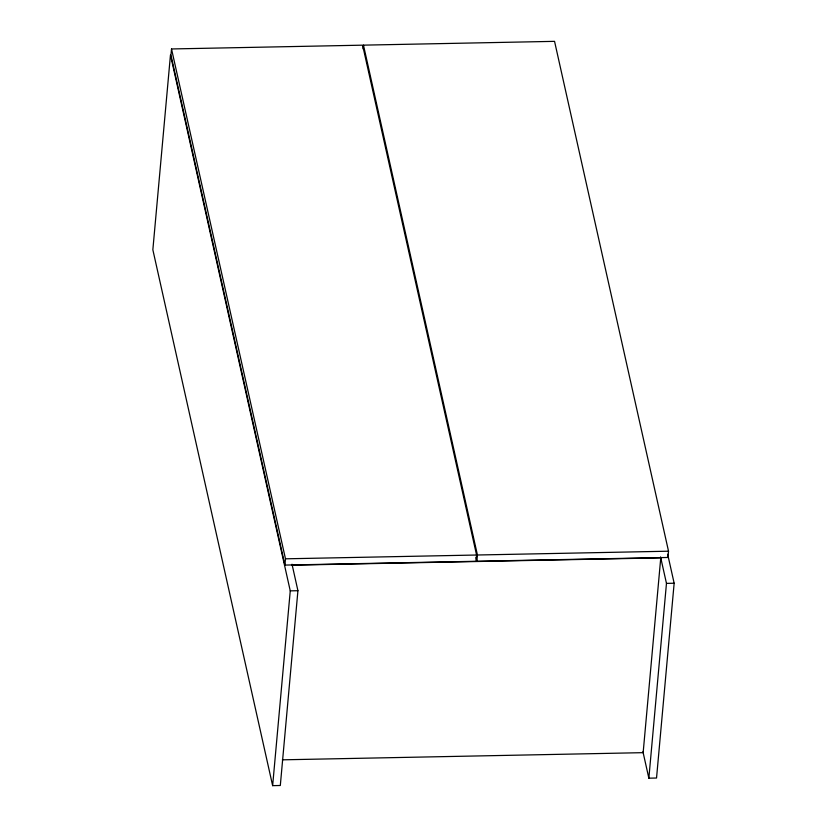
<?xml version="1.0" encoding="UTF-8"?>
<svg xmlns="http://www.w3.org/2000/svg" width="827" height="827" viewBox="0 0 827 827"><rect width="100%" height="100%" fill="white"/><g stroke="black" fill="none" stroke-linecap="round" stroke-linejoin="round"><path stroke-width="1.24" d="M171.52 48.958L170.951 55.223L284.922 565.079L476.011 561.275L476.579 555.02L362.608 45.165L171.52 48.958L285.48 558.814L284.922 565.079M272.641 785.65L290.256 590.86L170.465 54.975L152.85 249.764L272.641 785.65L280.312 785.495L297.927 590.705L292.014 564.221M363.125 48.907L363.466 45.144L554.555 41.35L668.526 551.206L667.958 557.47L476.869 561.264L476.021 557.481M476.869 561.264L477.427 555L363.466 45.144M667.668 554.235L674.15 583.231L656.535 778.021L648.854 778.176L666.469 583.386L660.546 556.902M285.48 558.814L476.579 555.02M477.427 555L668.526 551.206M292.231 565.182L660.763 557.863L643.148 752.663L282.348 759.827M290.256 590.86L297.927 590.705M666.469 583.386L674.15 583.231M642.93 751.702L648.854 778.176"/></g></svg>
